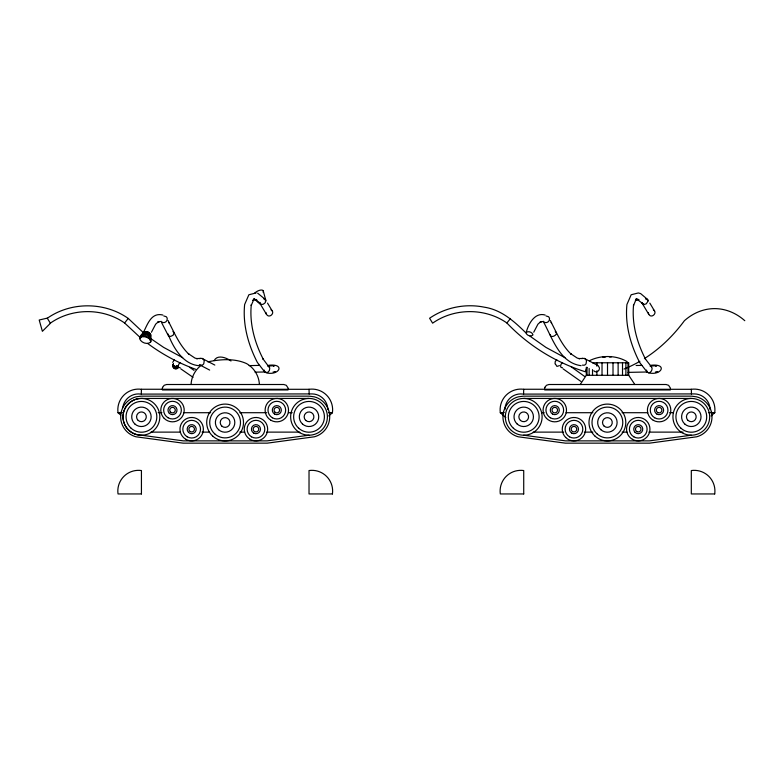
<?xml version="1.0" encoding="UTF-8"?>
<svg xmlns="http://www.w3.org/2000/svg" width="784" height="784" viewBox="0 0 784 784"><rect width="100%" height="100%" fill="white"/><g stroke="black" fill="none" stroke-linecap="round" stroke-linejoin="round"><path stroke-width="1.18" d="M150.126 340.305L150.636 334.641C147.755 328.496 140.356 333.19 139.67 338.619C140.806 342.696 147.49 345.068 150.655 342.059L150.636 334.641M150.842 341.275L150.077 339.501L150.165 333.543M122.863 407.141A15.856 15.856 0 0 1 138.307 393.921L141.277 394.107L141.434 389.256L309.023 389.305A20.688 20.688 0 0 1 332.426 412.707L328.78 415.941M504.935 409.581A15.856 15.856 0 0 1 520.596 393.921L523.565 394.107L523.722 389.256L691.312 389.305A20.688 20.688 0 0 1 714.714 412.707L711.068 415.941M150.077 339.501L149.185 338.629L149.617 333.014M173.372 363.541C172.598 365.873 175.645 367.569 177.194 365.628L178.546 367.559C176.233 370.479 171.657 367.921 172.813 364.423M173.94 368.274L174.117 366.108M191.071 384.503C191.374 377.006 195.196 369.793 201.223 365.315M149.185 338.629L148.029 337.845L148.911 332.534M173.303 367.569L173.695 365.638M599.427 368.637C599.368 371.371 595.575 373.106 593.802 370.763M139.67 338.619C146.363 330.711 148.441 311.473 162.876 315.031M526.182 332.524L526.074 333.004C526.77 335.503 530.866 336.963 532.806 335.121L532.924 334.641C532.228 332.142 528.122 330.681 526.182 332.524C528.279 324.233 534.747 311.914 545.164 315.031M148.029 337.845L146.677 337.198L148.078 332.132M172.696 362.404L174.479 359.67M168.07 333.974C172.931 347.077 182.907 364.325 198.803 365.677M172.892 366.647L173.421 365.021M586.853 367.392L585.383 371.783C555.65 362.512 528.357 345.558 506.895 322.988C485.169 307.749 454.289 307.857 432.631 323.165L429.593 318.245C445.332 307.416 465.431 303.349 484.149 307.161C501.241 309.69 514.02 321.185 525.809 332.779M151.449 332.21L155.673 324.145L158.407 321.763L159.172 321.548L157.76 322.204L160.426 321.518M533.737 332.21L537.961 324.145L540.695 321.763L541.46 321.548L540.049 322.204L542.714 321.518M139.856 337.835L141.296 336.748L145.236 336.748L147.196 331.857M253.889 299.263L254.222 298.508L251.233 305.456L251.292 304.77C249.39 323.665 254.663 342.647 263.316 359.337L263.003 358.896L269.745 367.99L269.392 370.577L267.638 372.488L264.953 372.224L257.417 362.512C248.214 344.774 242.619 324.586 244.637 304.515L248.871 294.764L256.045 292.951M172.725 365.569L173.313 364.305M143.786 336.512L146.304 331.71M214.169 360.601C217.325 354.211 226.654 357.749 230.996 361.003M142.443 336.512L145.481 331.71M580.199 384.503L586.305 375.301L586.305 367.333M142.561 335.523L143.786 333.004M141.296 336.748L144.775 331.857M140.414 337.198L144.236 332.132M140.659 337.933L124.607 322.988L128.233 318.431C104.635 301.722 70.972 301.615 47.305 318.245M506.895 322.988L510.521 318.431M635.648 299.89L636.51 298.508L633.521 305.456L633.58 304.77C631.679 323.665 636.951 342.647 645.604 359.337M180.232 362.571C178.399 363.443 177.057 368.294 180.183 367.725M562.52 362.571C560.687 363.443 559.345 368.294 562.471 367.725M559.482 365.628L556.944 366.402L555.601 364.305M556.777 359.67L555.199 361.63L555.052 363.933M273.44 366.255L274.175 365.765M655.728 366.255L656.963 365.658L650.122 366.079C654.454 367.098 650.798 374.938 647.241 372.224L640.018 362.953M252.683 300.331L253.359 299.89M50.343 323.165C72.001 307.857 102.88 307.749 124.607 322.988M589.431 360.718C600.956 354.956 616.067 354.976 627.2 361.708M207.819 361.865C220.324 359.199 234.641 358.18 246.548 363.58C254.045 367.755 259.063 375.918 259.386 384.503M253.095 300.341L256.691 299.625L255.104 299.429M635.383 300.341L638.98 299.625L636.696 298.998L643.987 304.535L646.271 303.8L648.074 301.105L647.457 299.331L640.616 293.579L638.333 292.951L631.159 294.764L626.926 304.515C624.907 324.586 630.503 344.774 639.705 362.512M214.826 365.07L202.007 358.415L196.529 358.553L197.352 358.719L195 358.102L188.307 353.643L188.856 354.182C179.663 345.411 174.685 333.474 168.942 322.391L169.266 323.086L168.099 320.519M599.397 367.745L598.123 365.589L584.296 358.415L578.817 358.553L579.641 358.719L577.289 358.102L570.595 353.643L571.144 354.182C561.952 345.411 556.973 333.474 551.23 322.391L551.554 323.086L550.388 320.519M309.023 435.198L267.109 440.873L183.27 440.873L141.355 435.198A18.385 18.385 0 0 1 122.98 416.823A18.385 18.385 0 0 1 141.355 398.439L309.023 398.439M691.312 435.198L649.397 440.873L565.558 440.873L523.643 435.198M602.71 357.073L603.984 357.132M645.467 298.949L647.457 299.331M274.674 365.658L267.824 366.079L269.059 366.667M141.277 394.107L312.15 393.921A15.856 15.856 0 0 1 327.81 409.581M122.177 412.433L117.982 412.707L120.765 415.128M523.565 394.107L694.438 393.921A15.856 15.856 0 0 1 710.098 409.581M503.916 412.472L500.27 412.707L505.798 417.558M266.188 372.812C279.32 376.055 285.739 363.266 268.608 365.285M648.476 372.812C661.608 376.055 668.027 363.266 650.896 365.285M609.384 357.004L611.255 356.936M249.136 365.618L259.533 365.393M628.102 372.38L647.319 371.998M255.045 372.145L265.031 371.998M636.128 365.491L641.822 365.393M592.518 362.786L628.729 362.786L628.729 375.301L634.834 384.503M586.305 375.301L628.729 375.301M523.643 398.439L691.312 398.439M121.687 412.707L118.031 412.707A20.688 20.688 0 0 1 141.434 389.305M158.182 412.707L161.886 412.707M183.77 412.707L210.612 412.707M239.826 412.707L266.648 412.707M288.561 412.707L292.226 412.707M328.77 412.707L332.426 412.707L328.829 412.472M503.975 412.707L500.319 412.707A20.688 20.688 0 0 1 523.722 389.305M541.695 412.707L544.174 412.707M566.058 412.707L592.9 412.707M622.114 412.707L647.711 412.707M669.634 412.707L673.299 412.707M708.618 412.707L714.714 412.707M150.9 432.121L180.144 432.121M202.076 432.121L209.387 432.121M239.845 432.121L244.726 432.121M266.658 432.121L299.557 432.121M533.189 432.121L563.657 432.121M584.364 432.121L592.89 432.121M622.133 432.121L627.014 432.121M648.946 432.121L683.06 432.121M546.076 315.962L548.467 316.687A3.704 3.342 -42.8 0 1 549.525 318.951C549.711 321.734 546.085 323.821 543.91 321.91A3.704 3.342 -42.8 0 1 543.361 321.273M163.787 315.962L166.179 316.687A3.704 3.342 -42.8 0 1 167.237 318.951C167.423 321.734 163.797 323.821 161.622 321.91A3.704 3.342 -42.8 0 1 161.073 321.273M603.778 356.936L605.65 357.004M655.385 371.988L657.727 372.096L656.865 371.93M273.097 371.988L275.439 372.096L274.576 371.93M581.091 365.677C560.099 362.963 552.583 338.776 543.851 322.557M710.569 412.433L714.753 412.707M263.934 298.88C266.295 298.949 266.168 302.095 264.659 303.241C261.356 306.809 257.681 301.742 255.27 299.733M582.404 365.128L584.07 365.226A3.263 2.989 -79.2 0 0 586.069 363.707L586.481 361.052A3.793 3.479 -79.2 0 0 585.06 358.817L584.296 358.415M200.116 365.128L201.782 365.226A3.263 2.989 -79.2 0 0 203.781 363.707L204.193 361.052A3.793 3.479 -79.2 0 0 202.772 358.817L202.007 358.415M145.236 336.748L146.677 337.198M195.735 369.323C178.556 363.119 162.317 354.388 147.676 343.48M555.239 331.603C559.756 333.925 550.642 339.374 550.162 334.621M172.95 331.603L174.224 332.779L173.078 335.258L170.716 336.405L168.57 336.14L161.563 322.557M564.97 357.68L545.938 347.4L530.013 336.179M182.682 357.68L163.65 347.4L151.136 338.845M199.352 364.727L209.661 370.077M257.632 293.147L265.168 299.331M563.039 368.823L580.905 381.436M180.741 368.823L193.05 377.329M571.164 366.775L584.648 376.467M189.718 367.353L194.011 370.362M653.327 309.768C658.119 312.571 651.484 319.147 648.75 314.306L642.223 303.398M271.039 309.768C275.831 312.571 269.196 319.147 266.462 314.306L259.935 303.398M143.521 332.779L128.233 318.431M255.996 299.704L260.21 303.673M642.753 304.094L642.145 303.006M260.464 304.094L259.857 302.32M645.291 358.896L651.347 366.667M647.241 372.224L646.486 370.058M264.953 372.224L264.198 370.058M649.809 303.085L654.552 311.013M267.52 303.085L272.264 311.013M176.586 366.099L177.645 368.264M648.75 314.306L648.299 312.63M266.462 314.306L266.011 312.63M175.939 366.402L176.665 368.715M263.238 290.835L265.698 300.027M175.283 366.5L175.675 368.862M174.656 366.402L174.754 368.715M691.312 389.256L691.468 394.107M309.023 389.256L309.18 394.107M150.508 334.102L150.646 340.403M150.518 335.121L150.655 342.059M628.004 362.786L628.004 375.301M625.887 362.786L625.887 375.301M622.516 362.786L622.516 375.301M618.125 362.786L618.125 375.301M613.01 362.786L613.01 375.301M607.512 362.786L607.512 375.301M602.024 362.786L602.024 375.301M596.908 362.786L596.908 366.197M596.908 370.754L596.908 375.301M592.518 369.607L592.518 375.301M589.147 368.47L589.147 375.301M587.03 367.333L587.03 375.301M744.8 320.705A68.326 53.175 -90 0 0 684.412 320.705A181.094 140.934 -90 0 1 644.409 358.582M639.891 361.316A181.094 140.934 -90 0 1 624.025 369.039M646.643 299.586A3.342 1.49 -30.9 0 1 647.956 300.909M643.566 303.829A3.342 1.49 -30.9 0 1 642.958 303.829M642.498 303.682A3.342 1.49 -30.9 0 1 642.135 302.996M581.846 358.611A3.263 2.989 -79.2 0 1 582.639 358.308M199.557 358.611A3.263 2.989 -79.2 0 1 200.351 358.308M264.365 299.596A3.342 1.49 -30.9 0 1 265.345 301.448M260.67 303.829A3.342 1.49 -30.9 0 1 259.857 302.996M254.467 293.294A5.939 2.646 -30.9 0 1 260.856 290.051A5.939 2.646 -30.9 0 1 263.169 292.403M162.582 387.355L162.396 387.992A3.156 2.225 -90 0 0 162.425 389.952L288.022 389.952A3.156 2.225 -90 0 0 288.061 387.992L286.287 385.297L283.818 384.503L166.639 384.503L164.17 385.297L162.582 387.355M544.87 387.355L544.684 387.992A3.156 2.225 -90 0 0 544.723 389.952L670.31 389.952A3.156 2.225 -90 0 0 670.349 387.992L668.576 385.297L666.106 384.503L548.927 384.503L546.458 385.297L544.87 387.355M50.421 323.282L42.385 331.318L39.2 320.019L47.226 318.128L50.421 323.282M309.327 437.462L267.266 443.156L183.123 443.156L136.004 436.796A20.678 20.678 0 0 1 136.004 396.841L141.208 396.155L309.17 396.155L314.374 396.841A20.678 20.678 0 0 1 314.374 436.796L309.327 437.462M691.615 437.462L649.554 443.156L565.411 443.156L518.293 436.796A20.678 20.678 0 0 1 518.293 396.841L523.496 396.155L691.459 396.155L696.662 396.841A20.678 20.678 0 0 1 696.662 436.796L691.615 437.462M141.434 493.949L118.031 493.949A20.688 20.688 0 0 1 141.434 470.547L141.434 493.949M332.426 493.949L309.023 493.949L309.023 470.547A20.688 20.688 0 0 1 332.426 493.949M523.722 493.949L500.319 493.949A20.688 20.688 0 0 1 523.722 470.547L523.722 493.949M714.714 493.949L691.312 493.949L691.312 470.547A20.688 20.688 0 0 1 714.714 493.949M250.106 439.305A11.701 11.701 0 0 0 267.658 429.171A11.701 11.701 0 0 0 250.106 419.038A11.701 11.701 0 0 0 250.106 439.305M129.076 430.465A18.404 18.404 0 0 0 159.417 420.694A18.404 18.404 0 0 0 135.799 399.301A18.404 18.404 0 0 0 129.076 430.465M212.748 436.139A18.404 18.404 0 0 0 243.099 426.378A18.404 18.404 0 0 0 219.471 404.975A18.404 18.404 0 0 0 212.748 436.139M299.831 432.739A18.385 18.385 0 0 0 327.408 416.823A18.385 18.385 0 0 0 299.831 400.898A18.385 18.385 0 0 0 299.831 432.739M185.828 439.305A11.701 11.701 0 0 0 203.379 429.171A11.701 11.701 0 0 0 185.828 419.038A11.701 11.701 0 0 0 185.828 439.305M251.537 436.835A8.84 8.84 0 0 0 264.806 429.171A8.84 8.84 0 0 0 251.537 421.518A8.84 8.84 0 0 0 251.537 436.835M253.702 433.091A4.518 4.518 0 0 0 260.474 429.171A4.518 4.518 0 0 0 253.702 425.261A4.518 4.518 0 0 0 253.702 433.091M254.575 431.582A2.773 2.773 0 0 0 258.73 429.171A2.773 2.773 0 0 0 254.575 426.77A2.773 2.773 0 0 0 254.575 431.582M131.104 428.231A15.386 15.386 0 0 0 156.477 420.067A15.386 15.386 0 0 0 136.72 402.172A15.386 15.386 0 0 0 131.104 428.231M138.16 420.43A4.871 4.871 0 0 0 146.196 417.852A4.871 4.871 0 0 0 139.934 412.178A4.871 4.871 0 0 0 138.16 420.43M134.907 424.026A9.722 9.722 0 0 0 150.93 418.872A9.722 9.722 0 0 0 138.454 407.572A9.722 9.722 0 0 0 134.907 424.026M214.777 433.905A15.386 15.386 0 0 0 240.149 425.741A15.386 15.386 0 0 0 220.392 407.847A15.386 15.386 0 0 0 214.777 433.905M221.833 426.114A4.871 4.871 0 0 0 229.869 423.527A4.871 4.871 0 0 0 223.607 417.852A4.871 4.871 0 0 0 221.833 426.114M218.579 429.701A9.722 9.722 0 0 0 234.602 424.546A9.722 9.722 0 0 0 222.127 413.246A9.722 9.722 0 0 0 218.579 429.701M305.75 420.43A4.871 4.871 0 0 0 313.786 417.852A4.871 4.871 0 0 0 307.534 412.178A4.871 4.871 0 0 0 305.75 420.43M298.694 428.231A15.386 15.386 0 0 0 324.066 420.067A15.386 15.386 0 0 0 304.31 402.172A15.386 15.386 0 0 0 298.694 428.231M302.497 424.026A9.722 9.722 0 0 0 318.52 418.872A9.722 9.722 0 0 0 306.044 407.572A9.722 9.722 0 0 0 302.497 424.026M272.401 417.794A8.84 8.84 0 0 0 285.66 410.14A8.84 8.84 0 0 0 272.401 402.486A8.84 8.84 0 0 0 272.401 417.794M270.97 420.273A11.701 11.701 0 0 0 288.522 410.14A11.701 11.701 0 0 0 270.97 400.007A11.701 11.701 0 0 0 270.97 420.273M274.557 414.05A4.518 4.518 0 0 0 281.338 410.14A4.518 4.518 0 0 0 274.557 406.23A4.518 4.518 0 0 0 274.557 414.05M274.861 412.1A2.773 2.773 0 0 0 279.496 410.855A2.773 2.773 0 0 0 276.105 407.464A2.773 2.773 0 0 0 274.861 412.1M168.08 417.784A8.84 8.84 0 0 0 181.339 410.12A8.84 8.84 0 0 0 168.08 402.466A8.84 8.84 0 0 0 168.08 417.784M169.305 413.315A4.518 4.518 0 0 0 176.861 411.296A4.518 4.518 0 0 0 171.333 405.759A4.518 4.518 0 0 0 169.305 413.315M164.228 418.401A11.701 11.701 0 0 0 183.809 413.148A11.701 11.701 0 0 0 169.471 398.821A11.701 11.701 0 0 0 164.228 418.401M170.54 412.08A2.773 2.773 0 0 0 175.185 410.845A2.773 2.773 0 0 0 171.784 407.445A2.773 2.773 0 0 0 170.54 412.08M187.258 436.835A8.84 8.84 0 0 0 200.518 429.171A8.84 8.84 0 0 0 187.258 421.518A8.84 8.84 0 0 0 187.258 436.835M188.483 432.366A4.518 4.518 0 0 0 196.039 430.347A4.518 4.518 0 0 0 190.502 424.81A4.518 4.518 0 0 0 188.483 432.366M190.287 431.582A2.773 2.773 0 0 0 194.452 429.171A2.773 2.773 0 0 0 190.287 426.77A2.773 2.773 0 0 0 190.287 431.582M632.394 439.305A11.701 11.701 0 0 0 649.946 429.171A11.701 11.701 0 0 0 632.394 419.038A11.701 11.701 0 0 0 632.394 439.305M511.364 430.465A18.404 18.404 0 0 0 541.705 420.694A18.404 18.404 0 0 0 518.087 399.301A18.404 18.404 0 0 0 511.364 430.465M595.036 436.139A18.404 18.404 0 0 0 625.387 426.378A18.404 18.404 0 0 0 601.759 404.975A18.404 18.404 0 0 0 595.036 436.139M682.119 432.739A18.385 18.385 0 0 0 709.696 416.823A18.385 18.385 0 0 0 682.119 400.898A18.385 18.385 0 0 0 682.119 432.739M565.685 437.452A11.701 11.701 0 0 0 585.266 432.2A11.701 11.701 0 0 0 570.938 417.872A11.701 11.701 0 0 0 565.685 437.452M633.825 436.835A8.84 8.84 0 0 0 647.094 429.171A8.84 8.84 0 0 0 633.825 421.518A8.84 8.84 0 0 0 633.825 436.835M635.06 432.366A4.518 4.518 0 0 0 642.615 430.347A4.518 4.518 0 0 0 637.078 424.81A4.518 4.518 0 0 0 635.06 432.366M636.863 431.582A2.773 2.773 0 0 0 641.018 429.171A2.773 2.773 0 0 0 636.863 426.77A2.773 2.773 0 0 0 636.863 431.582M513.393 428.231A15.386 15.386 0 0 0 538.765 420.067A15.386 15.386 0 0 0 519.008 402.172A15.386 15.386 0 0 0 513.393 428.231M520.449 420.43A4.871 4.871 0 0 0 528.485 417.852A4.871 4.871 0 0 0 522.222 412.178A4.871 4.871 0 0 0 520.449 420.43M517.195 424.026A9.722 9.722 0 0 0 533.218 418.872A9.722 9.722 0 0 0 520.743 407.572A9.722 9.722 0 0 0 517.195 424.026M597.065 433.905A15.386 15.386 0 0 0 622.437 425.741A15.386 15.386 0 0 0 602.68 407.847A15.386 15.386 0 0 0 597.065 433.905M604.121 426.114A4.871 4.871 0 0 0 612.157 423.527A4.871 4.871 0 0 0 605.905 417.852A4.871 4.871 0 0 0 604.121 426.114M600.867 429.701A9.722 9.722 0 0 0 616.89 424.546A9.722 9.722 0 0 0 604.415 413.246A9.722 9.722 0 0 0 600.867 429.701M688.038 420.43A4.871 4.871 0 0 0 696.074 417.852A4.871 4.871 0 0 0 689.822 412.178A4.871 4.871 0 0 0 688.038 420.43M680.982 428.231A15.386 15.386 0 0 0 706.355 420.067A15.386 15.386 0 0 0 686.598 402.172A15.386 15.386 0 0 0 680.982 428.231M684.795 424.026A9.722 9.722 0 0 0 700.808 418.872A9.722 9.722 0 0 0 688.332 407.572A9.722 9.722 0 0 0 684.795 424.026M654.689 417.794A8.84 8.84 0 0 0 667.948 410.14A8.84 8.84 0 0 0 654.689 402.486A8.84 8.84 0 0 0 654.689 417.794M653.258 420.273A11.701 11.701 0 0 0 670.81 410.14A11.701 11.701 0 0 0 653.258 400.007A11.701 11.701 0 0 0 653.258 420.273M656.845 414.05A4.518 4.518 0 0 0 663.627 410.14A4.518 4.518 0 0 0 656.845 406.23A4.518 4.518 0 0 0 656.845 414.05M657.717 412.541A2.773 2.773 0 0 0 661.882 410.14A2.773 2.773 0 0 0 657.717 407.739A2.773 2.773 0 0 0 657.717 412.541M550.368 417.784A8.84 8.84 0 0 0 563.627 410.12A8.84 8.84 0 0 0 550.368 402.466A8.84 8.84 0 0 0 550.368 417.784M552.534 414.04A4.518 4.518 0 0 0 559.306 410.12A4.518 4.518 0 0 0 552.534 406.21A4.518 4.518 0 0 0 552.534 414.04M546.517 418.401A11.701 11.701 0 0 0 566.097 413.148A11.701 11.701 0 0 0 551.76 398.821A11.701 11.701 0 0 0 546.517 418.401M553.406 412.521A2.773 2.773 0 0 0 557.561 410.12A2.773 2.773 0 0 0 553.406 407.719A2.773 2.773 0 0 0 553.406 412.521M569.547 436.835A8.84 8.84 0 0 0 582.806 429.171A8.84 8.84 0 0 0 569.547 421.518A8.84 8.84 0 0 0 569.547 436.835M571.703 433.091A4.518 4.518 0 0 0 578.484 429.171A4.518 4.518 0 0 0 571.703 425.261A4.518 4.518 0 0 0 571.703 433.091M572.575 431.582A2.773 2.773 0 0 0 576.74 429.171A2.773 2.773 0 0 0 572.575 426.77A2.773 2.773 0 0 0 572.575 431.582"/></g></svg>
